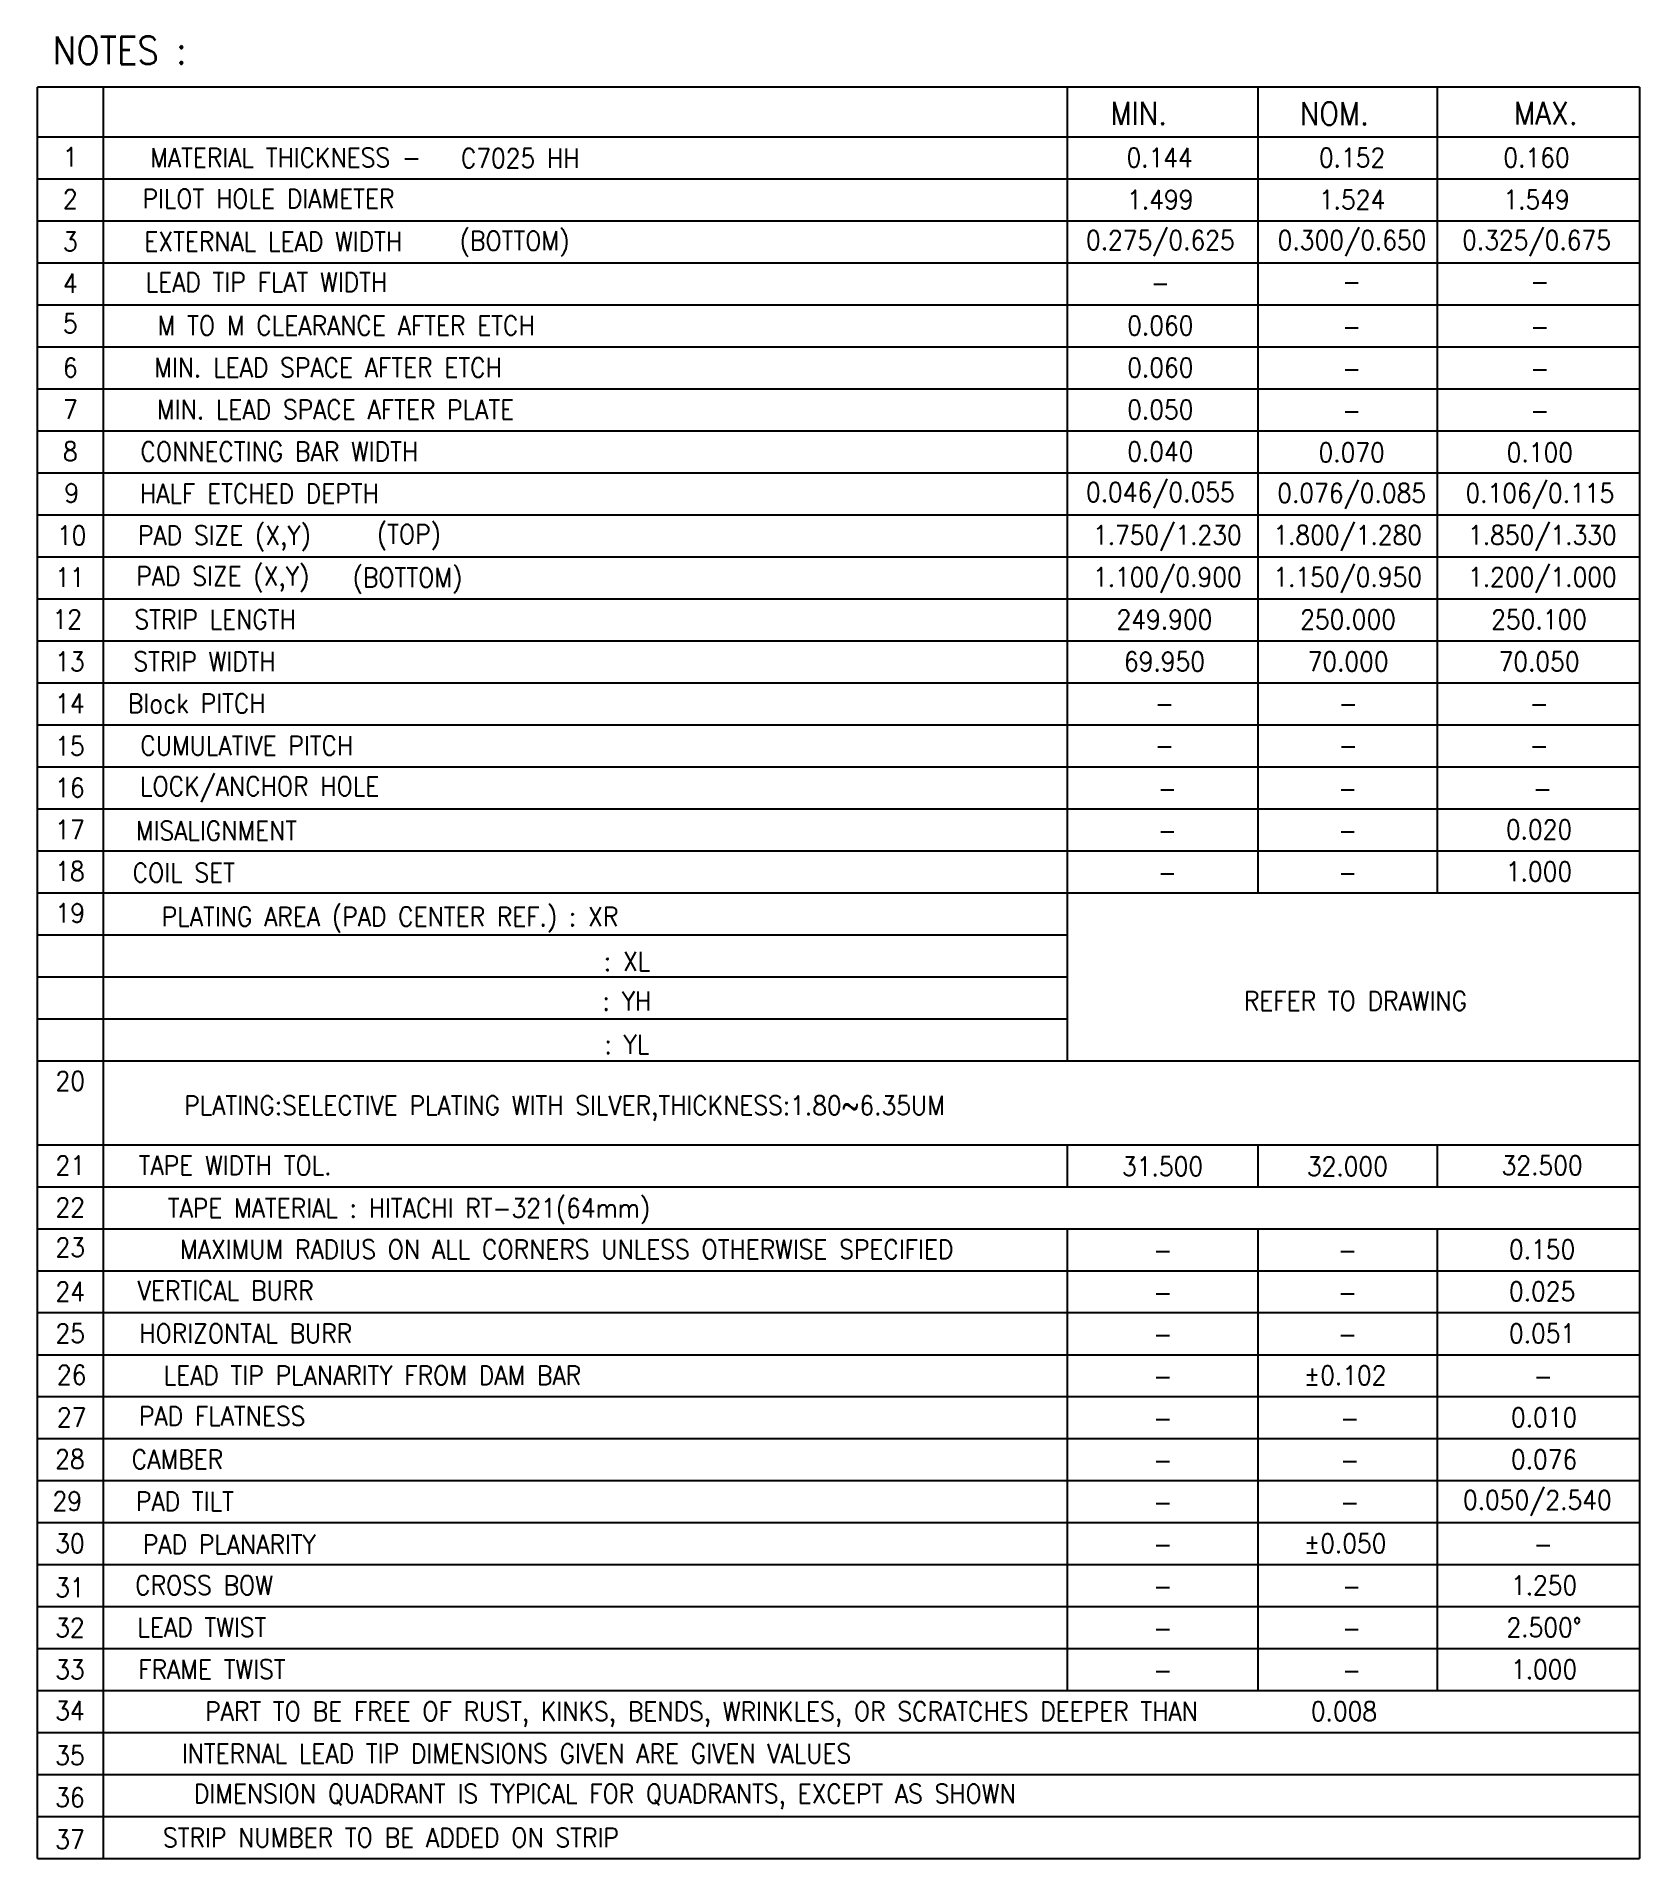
# Model space of a CAD drawing. Extents: x 5.77 to 11.56, y -3.75 to 2.83.
import ezdxf
from ezdxf.enums import TextEntityAlignment as Align

# ---------------------------------------------------------------- set-up
doc = ezdxf.new("R2010")
doc.units = 0
doc.layers.add('4', color=7, linetype='Continuous')
doc.layers.add('5', color=150, linetype='Continuous')
doc.styles.add('ROMANS', font='SIMPLEX', dxfattribs={"width": 0.8, "height": 0.018})

msp = doc.modelspace()

# ---------------------------------------------------------------- linework, layer by layer
at = {"layer": '4', "color": 3}
for p, q in [((5.7716, -0.4149), (9.4895, -0.4149)), ((5.7716, -0.5665), (9.4895, -0.5665)), ((5.7716, -0.7181), (9.4895, -0.7181)), ((5.7716, -0.8698), (11.5558, -0.8698)), ((5.7716, -1.1731), (11.5558, -1.1731))]:
    msp.add_line(p, q, dxfattribs=at)
at = {"layer": '5', "color": 3}
for p, q in [((6.0096, -3.7509), (6.0096, 2.6461)), ((5.7716, 2.4663), (11.5558, 2.4663)), ((5.7716, 2.3147), (11.5558, 2.3147)), ((5.7716, 2.163), (11.5558, 2.163)), ((5.7716, 2.0114), (11.5558, 2.0114)), ((5.7716, 1.8598), (11.5558, 1.8598)), ((5.7716, 1.7081), (11.5558, 1.7081)), ((5.7716, 1.5565), (11.5558, 1.5565)), ((5.7716, 1.4048), (11.5558, 1.4048)), ((5.7716, 1.2532), (11.5558, 1.2532)), ((5.7716, 1.1016), (11.5558, 1.1016)), ((5.7716, 0.9499), (11.5558, 0.9499)), ((5.7716, 0.7983), (11.5558, 0.7983)), ((5.7716, 0.6466), (11.5558, 0.6466)), ((5.7716, 0.495), (11.5558, 0.495)), ((5.7716, 0.3433), (11.5558, 0.3433)), ((5.7716, 0.1917), (11.5558, 0.1917)), ((5.7716, 0.0401), (11.5558, 0.0401)), ((5.7716, -0.1116), (11.5558, -0.1116)), ((5.7716, -0.2632), (11.5558, -0.2632)), ((5.7716, -1.3247), (11.5558, -1.3247)), ((5.7716, -1.3247), (9.3668, -1.3247)), ((5.7716, -1.4763), (11.5558, -1.4763)), ((5.7716, -1.628), (11.5558, -1.628)), ((5.7716, -1.7796), (11.5558, -1.7796)), ((5.7716, -1.9313), (11.5558, -1.9313)), ((5.7716, -2.0829), (11.5558, -2.0829)), ((5.7716, -2.2345), (11.5558, -2.2345)), ((5.7716, -2.3862), (11.5558, -2.3862)), ((5.7716, -2.5378), (11.5558, -2.5378)), ((5.7716, -2.6895), (11.5558, -2.6895)), ((5.7716, -2.8411), (11.5558, -2.8411)), ((5.7716, -2.9927), (11.5558, -2.9927)), ((5.7716, -3.1444), (11.5558, -3.1444)), ((5.7716, -3.1444), (11.5558, -3.1444)), ((5.7716, -3.296), (11.5558, -3.296)), ((5.7716, -3.4477), (11.5558, -3.4477)), ((5.7716, -3.5993), (11.5558, -3.5993)), ((5.7716, -3.7509), (11.5558, -3.7509))]:
    msp.add_line(p, q, dxfattribs=at)
at = {"layer": '5', "color": 7, "const_width": 0.00689}
for points in [[(5.7716, -3.7509), (5.7716, 2.6461)], [(5.7716, 2.6461), (11.5558, 2.6461)], [(9.4895, -0.8698), (9.4895, 2.6461)], [(10.1781, -0.2632), (10.1781, 2.6461)], [(10.8261, -0.2632), (10.8261, 2.6461)], [(11.5558, -3.7509), (11.5558, 2.6461)], [(9.4895, -1.3247), (9.4895, -1.1731)], [(10.1781, -1.3247), (10.1781, -1.1731)], [(10.8261, -1.3247), (10.8261, -1.1731)], [(9.4895, -3.1444), (9.4895, -1.4763)], [(10.1781, -3.1444), (10.1781, -1.4763)], [(10.8261, -3.1444), (10.8261, -1.4763)], [(5.7716, -3.7509), (11.5558, -3.7509)]]:
    msp.add_lwpolyline(points, dxfattribs=at)

# ---------------------------------------------------------------- texts
at = {"layer": '4', "color": 3, "style": 'ROMANS', "width": 0.9}
for s, height, p in [('PLATING AREA (PAD CENTER REF.) : XR', 0.068927, (7.0445, -0.3542)), (': XL', 0.06893, (7.8997, -0.5108)), (': YH', 0.06893, (7.8997, -0.6538)), ('REFER TO DRAWING', 0.068927, (10.53, -0.6538)), (': YL', 0.06893, (7.8997, -0.8105)), ('PLATING:SELECTIVE PLATING WITH SILVER,THICKNESS:1.80~6.35UM', 0.068927, (7.6744, -1.0414)), ('TAPE MATERIAL : HITACHI RT-321(64mm) ', 0.068927, (7.1339, -1.4068))]:
    msp.add_text(s, height=height, dxfattribs=at).set_placement(p, align=Align.MIDDLE)
at = {"layer": '5', "color": 7, "style": 'ROMANS', "width": 0.9}
for s, height, p in [('NOTES :', 0.10044, (6.0683, 2.7786)), ('MIN.', 0.08271, (9.7478, 2.5511)), ('NOM.', 0.08271, (10.4542, 2.5503)), ('MAX.', 0.08271, (11.2176, 2.5518))]:
    msp.add_text(s, height=height, dxfattribs=at).set_placement(p, align=Align.MIDDLE)
at = {"layer": '5', "color": 3, "style": 'ROMANS', "width": 0.9}
for s, height, p in [('1', 0.0689, (5.8902, 2.3933)), ('MATERIAL THICKNESS - ', 0.068927, (6.6887, 2.3916)), ('C7025 HH', 0.06893, (7.5142, 2.3893)), ('0.144', 0.06893, (9.8231, 2.3914)), ('0.152', 0.06893, (10.5178, 2.3914)), ('0.160', 0.06893, (11.1837, 2.3914)), ('2', 0.0689, (5.8902, 2.2416)), ('PILOT HOLE DIAMETER', 0.068927, (6.6054, 2.2432)), ('1.499', 0.06893, (9.8256, 2.2398)), ('1.524', 0.06893, (10.5178, 2.2398)), ('1.549', 0.06893, (11.1837, 2.2398)), ('3', 0.0689, (5.8902, 2.0883)), ('EXTERNAL LEAD WIDTH', 0.068927, (6.6227, 2.0883)), ('(BOTTOM)', 0.06893, (7.494, 2.0863)), ('0.275/0.625', 0.068927, (9.8256, 2.0882)), ('0.300/0.650', 0.068927, (10.5178, 2.0882)), ('0.325/0.675', 0.068927, (11.1837, 2.0882)), ('LEAD TIP FLAT WIDTH', 0.068927, (6.598, 1.9416)), ('4', 0.0689, (5.8902, 1.9372)), ('-', 0.0689, (9.8256, 1.9398)), ('-', 0.0689, (10.5164, 1.9441)), ('-', 0.0689, (11.1958, 1.9441)), ('5', 0.0689, (5.8902, 1.7924)), ('M TO M CLEARANCE AFTER ETCH', 0.068927, (6.886, 1.7851)), ('0.060', 0.06893, (9.8256, 1.7849)), ('-', 0.0689, (10.5164, 1.7816)), ('-', 0.0689, (11.1958, 1.7816)), ('6', 0.0689, (5.8902, 1.6328)), ('MIN. LEAD SPACE AFTER ETCH', 0.068927, (6.8205, 1.6334)), ('0.060', 0.06893, (9.8256, 1.6332)), ('-', 0.0689, (10.5164, 1.63)), ('-', 0.0689, (11.1958, 1.63)), ('7', 0.0689, (5.8902, 1.4823)), ('MIN. LEAD SPACE AFTER PLATE', 0.068927, (6.8477, 1.4818)), ('0.050', 0.06893, (9.8256, 1.4816)), ('-', 0.0689, (10.5164, 1.4784)), ('-', 0.0689, (11.1958, 1.4784)), ('8', 0.0689, (5.8902, 1.3306)), ('CONNECTING BAR WIDTH', 0.068927, (6.6445, 1.3301)), ('0.040', 0.06893, (9.8256, 1.33)), ('0.070', 0.06893, (10.5164, 1.3267)), ('0.100', 0.06893, (11.1958, 1.3267)), ('9', 0.0689, (5.8952, 1.1802)), ('HALF ETCHED DEPTH', 0.068927, (6.5728, 1.1785)), ('0.046/0.055', 0.068927, (9.8256, 1.1783)), ('0.076/0.085', 0.068927, (10.5164, 1.1751)), ('0.106/0.115', 0.068927, (11.1958, 1.1751)), ('10', 0.06893, (5.8952, 1.027)), ('PAD SIZE (X,Y)', 0.068927, (6.4466, 1.0229)), ('(TOP)', 0.06893, (7.1126, 1.0268)), ('1.750/1.230', 0.068927, (9.8508, 1.0234)), ('1.800/1.280', 0.068927, (10.502, 1.0234)), ('1.850/1.330', 0.068927, (11.205, 1.0234)), ('PAD SIZE (X,Y)', 0.068927, (6.4407, 0.8752)), ('(BOTTOM)', 0.06893, (7.1075, 0.8701)), ('1.100/0.900', 0.068927, (9.8508, 0.8718)), ('1.150/0.950', 0.068927, (10.502, 0.8718)), ('1.200/1.000', 0.068927, (11.205, 0.8718)), ('11', 0.06893, (5.8888, 0.8761)), ('12', 0.06893, (5.8792, 0.7244)), ('STRIP LENGTH', 0.068927, (6.413, 0.7236)), ('249.900', 0.06893, (9.8405, 0.7234)), ('250.000', 0.06893, (10.5034, 0.7234)), ('250.100', 0.06893, (11.1929, 0.7234)), ('13', 0.06893, (5.8888, 0.5719)), ('STRIP WIDTH', 0.068927, (6.3747, 0.5719)), ('69.950', 0.06893, (9.8405, 0.5718)), ('70.000', 0.06893, (10.5034, 0.5718)), ('70.050', 0.06893, (11.1929, 0.5718)), ('14', 0.06893, (5.8888, 0.4202)), ('Block PITCH', 0.068927, (6.3464, 0.4203)), ('-', 0.0689, (9.8405, 0.4201)), ('-', 0.0689, (10.5034, 0.4201)), ('-', 0.0689, (11.1929, 0.4201)), ('15', 0.06893, (5.8888, 0.267)), ('CUMULATIVE PITCH', 0.068927, (6.5272, 0.2681)), ('-', 0.0689, (9.8405, 0.2685)), ('-', 0.0689, (10.5034, 0.2685)), ('-', 0.0689, (11.1929, 0.2685)), ('16', 0.06893, (5.8888, 0.1161)), ('LOCK/ANCHOR HOLE', 0.068927, (6.5736, 0.1163)), ('-', 0.0689, (9.8508, 0.1136)), ('-', 0.0689, (10.502, 0.1136)), ('-', 0.0689, (11.205, 0.1136)), ('17', 0.06893, (5.8888, -0.0355)), ('MISALIGNMENT', 0.068927, (6.4178, -0.0394)), ('-', 0.0689, (9.8508, -0.038)), ('-', 0.0689, (10.502, -0.038)), ('0.020', 0.06893, (11.1929, -0.0348)), ('18', 0.06893, (5.8888, -0.1853)), ('COIL SET', 0.06893, (6.2998, -0.1908)), ('-', 0.0689, (9.8508, -0.1897)), ('-', 0.0689, (10.502, -0.1897)), ('1.000', 0.06893, (11.1929, -0.1864)), ('19', 0.06893, (5.8902, -0.3363)), ('20', 0.06893, (5.8902, -0.9428)), ('21', 0.06893, (5.8902, -1.2478)), ('TAPE WIDTH TOL.', 0.068927, (6.4852, -1.2477)), ('31.500', 0.06893, (9.8339, -1.2512)), ('32.000', 0.06893, (10.501, -1.2512)), ('32.500', 0.06893, (11.204, -1.2479)), ('22', 0.06893, (5.8902, -1.3989)), ('23', 0.06893, (5.8902, -1.5437)), ('MAXIMUM RADIUS ON ALL CORNERS UNLESS OTHERWISE SPECIFIED', 0.068927, (7.6823, -1.551)), ('-', 0.0689, (9.8349, -1.5544)), ('-', 0.0689, (10.501, -1.5544)), ('0.150', 0.06893, (11.204, -1.5512)), ('24', 0.06893, (5.8902, -1.7033)), ('VERTICAL BURR', 0.068927, (6.4509, -1.6995)), ('-', 0.0689, (9.8349, -1.7061)), ('-', 0.0689, (10.501, -1.7061)), ('0.025', 0.06893, (11.204, -1.7029)), ('25', 0.06893, (5.8902, -1.8538)), ('HORIZONTAL BURR', 0.068927, (6.5237, -1.8543)), ('0.051', 0.06893, (11.204, -1.8545)), ('-', 0.0689, (9.8349, -1.8577)), ('-', 0.0689, (10.501, -1.8577)), ('26', 0.06893, (5.8952, -2.0042)), ('LEAD TIP PLANARITY FROM DAM BAR', 0.068927, (6.9807, -2.0059)), ('%%P0.102', 0.06893, (10.4931, -2.0061)), ('-', 0.0689, (9.8349, -2.0094)), ('-', 0.0689, (11.2082, -2.0094)), ('27', 0.06893, (5.8952, -2.1575)), ('PAD FLATNESS', 0.068927, (6.4382, -2.153)), ('-', 0.0689, (9.8349, -2.161)), ('-', 0.0689, (10.5094, -2.161)), ('0.010', 0.06893, (11.211, -2.1578)), ('28', 0.06893, (5.8888, -2.3083)), ('CAMBER', 0.06893, (6.2768, -2.3092)), ('0.076', 0.06893, (11.211, -2.3094)), ('-', 0.0689, (9.8349, -2.3126)), ('-', 0.0689, (10.5094, -2.3126)), ('29', 0.06893, (5.8792, -2.4601)), ('PAD TILT', 0.06893, (6.304, -2.4609)), ('0.050/2.540', 0.068927, (11.1867, -2.4611)), ('-', 0.0689, (9.8349, -2.4643)), ('-', 0.0689, (10.5094, -2.4643)), ('30', 0.06893, (5.8888, -2.6126)), ('PAD PLANARITY', 0.068927, (6.4644, -2.6164)), ('-', 0.0689, (9.8349, -2.6159)), ('%%P0.050', 0.06893, (10.4931, -2.6127)), ('-', 0.0689, (11.2082, -2.6159)), ('31', 0.06893, (5.8888, -2.772)), ('CROSS BOW', 0.06893, (6.373, -2.7641)), ('1.250', 0.06893, (11.211, -2.7643)), ('-', 0.0689, (9.8349, -2.7676)), ('-', 0.0689, (10.5164, -2.7676)), ('32', 0.06893, (5.8888, -2.9167)), ('LEAD TWIST', 0.06893, (6.365, -2.9158)), ('2.500%%d', 0.06893, (11.211, -2.916)), ('-', 0.0689, (9.8349, -2.9192)), ('-', 0.0689, (10.5164, -2.9192)), ('33', 0.06893, (5.8888, -3.0683)), ('FRAME TWIST', 0.068927, (6.4013, -3.0674)), ('-', 0.0689, (9.8349, -3.0708)), ('-', 0.0689, (10.5164, -3.0708)), ('1.000', 0.06893, (11.211, -3.0676)), ('34', 0.06893, (5.8888, -3.2166)), ('PART TO BE FREE OF RUST, KINKS, BENDS, WRINKLES, OR SCRATCHES DEEPER THAN', 0.068927, (8.1689, -3.2297)), ('0.008', 0.06893, (10.4886, -3.219)), ('35', 0.06893, (5.8888, -3.3784)), ('INTERNAL LEAD TIP DIMENSIONS GIVEN ARE GIVEN VALUES', 0.068927, (7.5011, -3.3714)), ('DIMENSION QUADRANT IS TYPICAL FOR QUADRANTS, EXCEPT AS SHOWN', 0.068927, (7.8197, -3.5271)), ('36', 0.06893, (5.8888, -3.53)), ('37', 0.06893, (5.8888, -3.6817)), ('STRIP NUMBER TO BE ADDED ON STRIP', 0.068927, (7.0476, -3.6751))]:
    msp.add_text(s, height=height, dxfattribs=at).set_placement(p, align=Align.MIDDLE)

doc.saveas('drawing.dxf')
